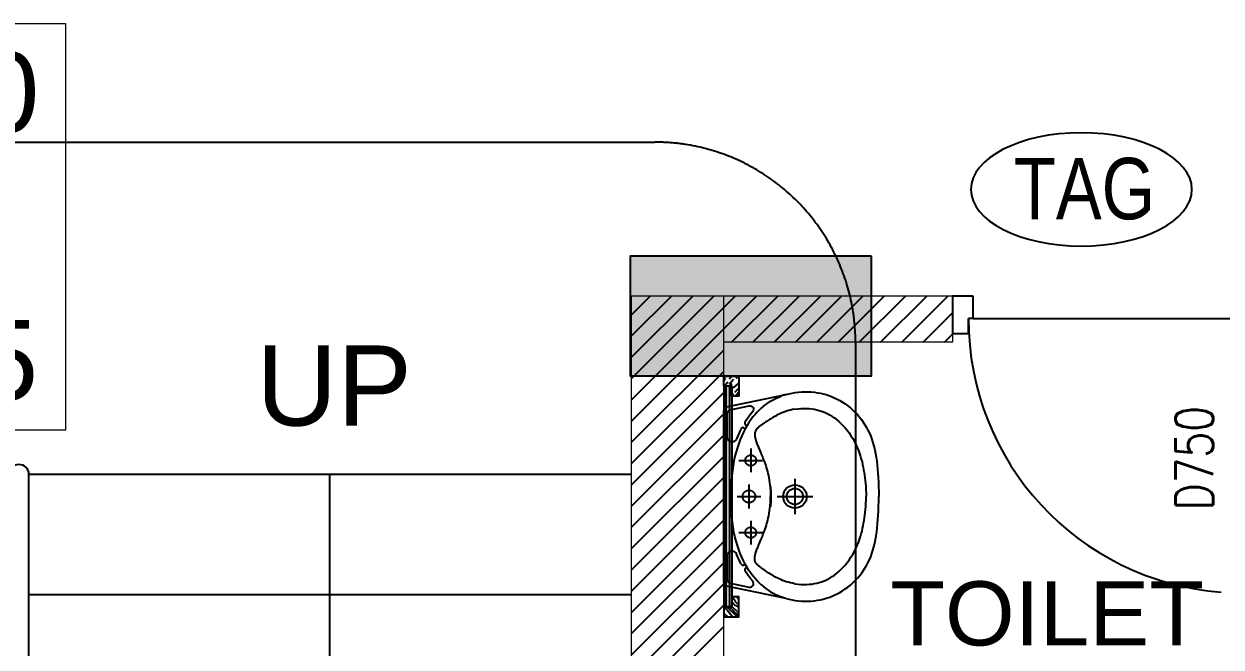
# Model space of a CAD drawing. Header units: millimetres. Extents: x 1277257 to 1543892, y 206696 to 309376.
# Drawn here: x 1297930 to 1300914, y 292301 to 293855 of the extents above; entities that cross this region are included whole.
import ezdxf
from ezdxf.enums import TextEntityAlignment as Align

# ---------------------------------------------------------------- set-up
doc = ezdxf.new("R2010")
doc.units = ezdxf.units.MM
doc.header["$LTSCALE"] = 500
doc.header["$MEASUREMENT"] = 0
doc.linetypes.add('CENTER', pattern=[2, 1.25, -0.25, 0.25, -0.25])
doc.linetypes.add('HIDDEN', pattern=[0.375, 0.25, -0.125])
doc.layers.get('Defpoints').update_dxf_attribs({"lineweight": 0})
for name, color, linetype, true_color in [('A-TAG', 7, 'Continuous', 0xef00ef), ('RAILING', 7, 'Continuous', 0xadadad), ('STAIR', 7, 'Continuous', 0x3f4f7f)]:
    doc.layers.add(name, color=color, linetype=linetype, true_color=true_color)
for name, color, linetype in [('AHC-A-FURNITURE', 2, 'Continuous'), ('DOOR', 8, 'Continuous'), ('FIXTURE', 251, 'Continuous'), ('TEXT-RM NAME', 6, 'Continuous'), ('TOWER AREA COLUMN.', 6, 'Continuous')]:
    doc.layers.add(name, color=color, linetype=linetype)
for name, color, linetype, lineweight in [('TEXT-COMMON AREA', 7, 'Continuous', 20), ('TOWER COL HATCH', 253, 'Continuous', 20), ('Wall', 2, 'Continuous', 15)]:
    doc.layers.add(name, color=color, linetype=linetype, lineweight=lineweight)
doc.styles.add('ARIAL', font='arial.ttf')
doc.styles.add('simplex', font='simplex.shx')
doc.styles.get("Standard").update_dxf_attribs({"font": 'arial.ttf'})

msp = doc.modelspace()

# ---------------------------------------------------------------- hatches: boundary and pattern name
at = {"layer": 'FIXTURE', "ltscale": 0.1}
h = msp.add_hatch(dxfattribs=at)
h.set_pattern_fill('WOOD8', color=250, scale=100, angle=225, style=0, pattern_type=2)
h.set_pattern_definition([(34.6952, (973022.56, 630158.806), (494.97445242, 353.55382089), [11.1803, -1106.8536]), (45, (973031.75, 630165.17), (-2e-14, 141.421356), [11, -89]), (63.4349, (973039.53, 630172.948), (70.7108218, 212.1319522), [9.4868, -306.7409]), (217.875, (973043.773, 630181.433), (565.68533032, 424.26421706), [8.0623, -798.1635]), (219.8056, (973037.409, 630176.483), (777.81716902, 636.39648811), [11.0454, -1093.4907]), (239.0362, (973028.924, 630169.412), (-141.4215322, -282.8426137), [12.3693, -399.9412]), (54.4623, (973028.217, 630164.463), (282.84289876, 424.26399184), [6.0828, -602.1935]), (38.6598, (973031.752, 630169.412), (-636.39617248, -494.97459294), [9.0554, -896.4831]), (230.7106, (973038.824, 630175.069), (-565.68529122, -707.10683338), [10.0499, -994.9377]), (213.6901, (973032.46, 630167.29), (353.55327635, 212.132255), [5.099, -504.8029]), (39.8056, (973016.903, 630151.735), (-777.81716902, -636.39648811), [11.0454, -1093.4907]), (33.6901, (973025.389, 630158.806), (-353.55327635, -212.132255), [10.198, -499.7039]), (45, (973033.87, 630164.46), (-2e-14, 141.421356), [12, -88]), (65.556, (973042.359, 630172.948), (212.13244788, 494.97459416), [8.544, -845.8564]), (48.8141, (973045.8946, 630180.726), (919.23833595, 1060.66055824), [15.0333, -1488.2963]), (39.8056, (973055.794, 630192.04), (-777.81716902, -636.39648811), [11.0454, -1093.4907]), (45, (973064.28, 630199.11), (-2e-14, 141.421356), [11, -89]), (50.1944, (973001.347, 630136.178), (636.39648811, 777.81716902), [11.0454, -1093.4907]), (39.8056, (973008.418, 630144.6635), (-777.81716902, -636.39648811), [11.0454, -1093.4907]), (45, (972999.93, 630137.59), (-2e-14, 141.421356), [6, -94]), (50.1944, (973004.175, 630141.835), (636.39648811, 777.81716902), [11.0454, -1093.4907]), (45, (973011.25, 630150.32), (-2e-14, 141.421356), [10, -90]), (55.3048, (973018.3175, 630157.3915), (-353.55382089, -494.97445242), [11.1803, -1106.8536]), (50.1944, (973024.681, 630166.584), (636.39648811, 777.81716902), [11.0454, -1093.4907]), (39.8056, (973031.7525, 630175.069), (-777.81716902, -636.39648811), [11.0454, -1093.4907]), (39.8056, (973040.238, 630182.14), (-777.81716902, -636.39648811), [11.0454, -1093.4907]), (36.8699, (973048.723, 630189.211), (-494.97468547, -353.55342034), [14.1421, -692.9646]), (45, (973060.04, 630197.7), (-2e-14, 141.421356), [15, -85]), (32.4712, (973099.635, 630152.442), (424.2640633, 282.8427632), [9.2195, -912.7349]), (39.2894, (973107.413, 630157.391), (-707.10683338, -565.68529122), [10.0499, -994.9377]), (53.1301, (973099.635, 630152.442), (353.55342034, 494.97468547), [7.0711, -700.0357]), (54.4623, (973103.877, 630158.099), (282.84289876, 424.26399184), [12.1655, -596.1107]), (45, (973040.24, 630097.29), (-2e-14, 141.421356), [12, -88]), (35.5377, (973048.723, 630105.773), (-424.26399184, -282.84289876), [6.0828, -602.1935]), (246.8014, (973053.673, 630109.308), (141.4213819, 282.84272545), [5.3852, -533.1313]), (237.9946, (973051.5515, 630104.3584), (494.97497241, 777.8173423), [13.3417, -1320.8247]), (37.875, (973107.413, 630160.22), (-565.68533032, -424.26421706), [8.0623, -798.1635]), (52.125, (973107.413, 630160.22), (424.26421706, 565.68533032), [8.0623, -798.1635]), (45, (973041.65, 630095.87), (-2e-14, 141.421356), [8, -92]), (239.0362, (973047.31, 630101.53), (-141.4215322, -282.8426137), [8.2462, -404.0644]), (41.6335, (973055.087, 630113.551), (-1202.0822553, -1060.65934861), [17.0294, -1685.9093]), (42.7094, (973067.815, 630124.8645), (-1767.7666618, -1626.345906163), [25.02, -2476.9792]), (48.1798, (973086.1997, 630141.835), (1131.37151885, 1272.79160828), [18.0278, -1784.7479]), (54.4623, (973098.22, 630155.27), (282.84289876, 424.26399184), [18.2483, -590.028]), (55.3048, (973046.602, 630090.923), (-353.55382089, -494.97445242), [11.1803, -1106.8536]), (60.9454, (973052.966, 630100.116), (-212.13205114, -353.55339172), [14.5602, -713.4508]), (45, (973060.04, 630112.84), (-2e-14, 141.421356), [13, -87]), (36.8699, (973069.229, 630122.036), (-494.97468547, -353.55342034), [14.1421, -692.9646]), (48.5763, (973080.543, 630130.5214), (989.95019631, 1131.37023978), [16.0312, -1587.0907]), (36.2538, (973091.1495, 630142.542), (565.6856748, 424.26372501), [13.1529, -1302.1417]), (30.9638, (973101.756, 630150.32), (-282.8426137, -141.4215322), [12.3693, -399.9412]), (45, (973112.36, 630156.68), (-2e-14, 141.421356), [7, -93]), (219.8056, (973055.087, 630113.551), (777.81716902, 636.39648811), [22.0907, -1082.4454]), (40.2364, (973035.288, 630102.237), (-848.52760561, -707.10744683), [24.0832, -1180.0763]), (45, (973053.67, 630117.79), (-2e-14, 141.421356), [23, -77]), (49.0856, (973069.936, 630134.057), (848.52842144, 989.94923071), [28.0713, -1375.4955]), (45, (973088.32, 630155.27), (-2e-14, 141.421356), [25, -75]), (52.125, (973050.137, 630087.388), (424.26421706, 565.68533032), [24.1868, -782.039]), (51.3402, (973064.987, 630106.48), (494.97459294, 636.39617248), [18.1108, -887.4277]), (42.5104, (973076.3002, 630120.622), (-1626.346823204, -1484.922940436), [23.0217, -2279.1512]), (38.4802, (973093.2708, 630136.1783), (-2050.609617083, -1626.345615512), [35.2278, -3487.5552]), (48.0128, (973004.1753, 630133.35), (1202.081238585, 1343.50317534), [19.0263, -1883.6035]), (36.8699, (973016.903, 630147.492), (-494.97468547, -353.55342034), [21.2132, -685.8936]), (42.6141, (973033.874, 630160.22), (-1697.055093586, -1555.63617396), [24.0208, -2378.0616]), (55.6197, (973051.5515, 630176.4833), (-636.395418695, -919.239274295), [16.2788, -1611.6032]), (45, (973060.74, 630189.92), (-2e-14, 141.421356), [20, -80]), (41.8202, (972995.69, 630141.835), (-1272.79160828, -1131.37151885), [18.0278, -1784.7479]), (51.009, (973009.125, 630153.856), (-636.396133716, -777.81739343), [19.105, -1891.3923]), (51.7098, (973021.146, 630168.705), (-565.68592816, -707.10641908), [17.1172, -1694.607]), (39.2894, (973031.752, 630182.14), (-707.10683338, -565.68529122), [20.0998, -984.8878]), (32.9052, (973047.309, 630194.868), (-777.81783655, -494.97417182), [14.3178, -1417.4643]), (54.4623, (973059.33, 630202.646), (282.84289876, 424.26399184), [12.1655, -596.1107]), (48.8141, (973009.125, 630128.4), (919.23833595, 1060.66055824), [15.0333, -1488.2963]), (32.1957, (973019.0246, 630139.714), (-1131.371220038, -707.10610655), [22.561, -2233.5418]), (45, (973038.12, 630151.73), (-2e-14, 141.421356), [25, -75]), (50.4403, (973055.794, 630169.4123), (-707.107271987, -848.527690776), [21.095, -2088.4073]), (51.7098, (973069.229, 630185.676), (-565.68592816, -707.10641908), [17.1172, -1694.607]), (45, (972990.74, 630146.78), (-2e-14, 141.421356), [17, -83]), (53.1301, (973002.761, 630158.806), (353.55342034, 494.97468547), [28.2843, -678.8225]), (42.6141, (973019.7317, 630181.433), (-1697.055093586, -1555.63617396), [24.0208, -2378.0616]), (39.4725, (973037.4093, 630197.6965), (1626.344684495, 1343.504039648), [31.1448, -3083.3375]), (51.8428, (973055.087, 630082.438), (-1060.659561374, -1343.503404926), [25.1794, -2492.7563]), (45, (973070.64, 630102.24), (-2e-14, 141.421356), [28, -72]), (41.3478, (973090.4424, 630122.0361), (-2333.451546411, -2050.610630195), [47.0956, -4662.4691]), (45, (973030.34, 630107.19), (-2e-14, 141.421356), [24, -76]), (49.7636, (973047.309, 630124.1574), (707.10744683, 848.52760561), [24.0832, -1180.0763]), (43.1524, (973062.8652, 630142.5422), (-2192.030654271, -2050.610098511), [31.0161, -3070.5964]), (42.2737, (973085.4926, 630163.7554), (-1484.92397976, -1343.5031867), [21.0238, -2081.3558]), (39.8056, (973019.025, 630118.501), (-777.81716902, -636.39648811), [22.0907, -1082.4454]), (45, (973036, 630132.64), (-2e-14, 141.421356), [32, -68]), (46.9092, (973058.6226, 630155.27), (1979.897204742, 2121.321989185), [30.0167, -2971.6495]), (48.5763, (973079.1286, 630177.1904), (989.95019631, 1131.37023978), [16.0312, -1587.0907])])
h.paths.add_polyline_path([(1299674.1, 292976.4), (1299674.1, 292951.4), (1299694.1, 292951.4), (1299694.1, 292926.4), (1299711.8, 292926.4), (1299711.8, 292976.4)])
msp.add_hatch(color=248, dxfattribs=at).paths.add_polyline_path([(1299679.8, 292401.4), (1299688.7, 292401.4), (1299688.7, 292951.4), (1299679.8, 292951.4)])
h = msp.add_hatch(dxfattribs=at)
h.set_pattern_fill('WOOD8', color=250, scale=100, angle=225, style=0, pattern_type=2)
h.set_pattern_definition([(325.3048, (973022.56, 690962.7205), (494.97445242, -353.55382089), [11.1803, -1106.8536]), (315, (973031.75, 690956.36), (5e-14, -141.421356), [11, -89]), (296.5651, (973039.53, 690948.578), (70.7108218, -212.1319522), [9.4868, -306.7409]), (142.125, (973043.773, 690940.093), (565.68533032, -424.26421706), [8.0623, -798.1635]), (140.1944, (973037.409, 690945.043), (777.81716902, -636.39648811), [11.0454, -1093.4907]), (120.9638, (973028.924, 690952.114), (-141.4215322, 282.8426137), [12.3693, -399.9412]), (305.5377, (973028.217, 690957.064), (282.84289876, -424.26399184), [6.0828, -602.1935]), (321.3402, (973031.752, 690952.114), (-636.39617248, 494.97459294), [9.0554, -896.4831]), (129.2894, (973038.824, 690946.457), (-565.68529122, 707.10683338), [10.0499, -994.9377]), (146.3099, (973032.46, 690954.235), (353.55327635, -212.132255), [5.099, -504.8029]), (320.1944, (973016.903, 690969.7915), (-777.81716902, 636.39648811), [11.0454, -1093.4907]), (326.3099, (973025.389, 690962.72), (-353.55327635, 212.132255), [10.198, -499.7039]), (315, (973033.87, 690957.06), (5e-14, -141.421356), [12, -88]), (294.444, (973042.359, 690948.578), (212.13244788, -494.97459416), [8.544, -845.8564]), (311.1859, (973045.8946, 690940.8), (919.238335945, -1060.66055824), [15.0333, -1488.2963]), (320.1944, (973055.794, 690929.486), (-777.81716902, 636.39648811), [11.0454, -1093.4907]), (315, (973064.28, 690922.42), (5e-14, -141.421356), [11, -89]), (309.8056, (973001.347, 690985.348), (636.39648811, -777.81716902), [11.0454, -1093.4907]), (320.1944, (973008.418, 690976.863), (-777.81716902, 636.39648811), [11.0454, -1093.4907]), (315, (972999.93, 690983.93), (5e-14, -141.421356), [6, -94]), (309.8056, (973004.175, 690979.691), (636.39648811, -777.81716902), [11.0454, -1093.4907]), (315, (973011.25, 690971.21), (5e-14, -141.421356), [10, -90]), (304.6952, (973018.3175, 690964.135), (-353.55382089, 494.97445242), [11.1803, -1106.8536]), (309.8056, (973024.681, 690954.942), (636.39648811, -777.81716902), [11.0454, -1093.4907]), (320.1944, (973031.7525, 690946.457), (-777.81716902, 636.39648811), [11.0454, -1093.4907]), (320.1944, (973040.238, 690939.386), (-777.81716902, 636.39648811), [11.0454, -1093.4907]), (323.1301, (973048.723, 690932.315), (-494.97468547, 353.55342034), [14.1421, -692.9646]), (315, (973060.04, 690923.83), (5e-14, -141.421356), [15, -85]), (327.5288, (973099.635, 690969.084), (424.2640633, -282.8427632), [9.2195, -912.7349]), (320.7106, (973107.413, 690964.135), (-707.10683338, 565.68529122), [10.0499, -994.9377]), (306.8699, (973099.635, 690969.084), (353.55342034, -494.97468547), [7.0711, -700.0357]), (305.5377, (973103.877, 690963.428), (282.84289876, -424.26399184), [12.1655, -596.1107]), (315, (973040.24, 691024.24), (5e-14, -141.421356), [12, -88]), (324.4623, (973048.723, 691015.753), (-424.26399184, 282.84289876), [6.0828, -602.1935]), (113.1986, (973053.673, 691012.218), (141.4213819, -282.84272545), [5.3852, -533.1313]), (122.0054, (973051.5515, 691017.168), (494.97497241, -777.8173423), [13.3417, -1320.8247]), (322.125, (973107.413, 690961.306), (-565.68533032, 424.26421706), [8.0623, -798.1635]), (307.875, (973107.413, 690961.306), (424.26421706, -565.68533032), [8.0623, -798.1635]), (315, (973041.65, 691025.65), (5e-14, -141.421356), [8, -92]), (120.9638, (973047.31, 691019.996), (-141.4215322, 282.8426137), [8.2462, -404.0644]), (318.3665, (973055.087, 691007.9753), (-1202.0822553, 1060.65934861), [17.0294, -1685.9093]), (317.2906, (973067.815, 690996.6616), (-1767.7666618, 1626.345906163), [25.02, -2476.9792]), (311.8202, (973086.1997, 690979.691), (1131.37151885, -1272.79160828), [18.0278, -1784.7479]), (305.5377, (973098.22, 690966.256), (282.84289876, -424.26399184), [18.2483, -590.028]), (304.6952, (973046.602, 691030.603), (-353.55382089, 494.97445242), [11.1803, -1106.8536]), (299.0546, (973052.966, 691021.41), (-212.13205114, 353.55339172), [14.5602, -713.4508]), (315, (973060.04, 691008.68), (5e-14, -141.421356), [13, -87]), (323.1301, (973069.229, 690999.49), (-494.97468547, 353.55342034), [14.1421, -692.9646]), (311.4237, (973080.543, 690991.005), (989.95019631, -1131.37023978), [16.0312, -1587.0907]), (323.7462, (973091.1495, 690978.984), (565.6856748, -424.26372501), [13.1529, -1302.1417]), (329.0362, (973101.756, 690971.206), (-282.8426137, 141.4215322), [12.3693, -399.9412]), (315, (973112.36, 690964.84), (5e-14, -141.421356), [7, -93]), (140.1944, (973055.087, 691007.975), (777.81716902, -636.39648811), [22.0907, -1082.4454]), (319.7636, (973035.288, 691019.289), (-848.52760561, 707.10744683), [24.0832, -1180.0763]), (315, (973053.67, 691003.73), (5e-14, -141.421356), [23, -77]), (310.9144, (973069.936, 690987.469), (848.52842144, -989.94923071), [28.0713, -1375.4955]), (315, (973088.32, 690966.26), (5e-14, -141.421356), [25, -75]), (307.875, (973050.137, 691034.138), (424.26421706, -565.68533032), [24.1868, -782.039]), (308.6598, (973064.987, 691015.046), (494.97459294, -636.39617248), [18.1108, -887.4277]), (317.4896, (973076.3002, 691000.9042), (-1626.346823204, 1484.922940436), [23.0217, -2279.1512]), (321.5198, (973093.2708, 690985.348), (-2050.609617083, 1626.345615512), [35.2278, -3487.5552]), (311.9872, (973004.1753, 690988.1763), (1202.081238585, -1343.50317534), [19.0263, -1883.6035]), (323.1301, (973016.903, 690974.034), (-494.97468547, 353.55342034), [21.2132, -685.8936]), (317.3859, (973033.874, 690961.3062), (-1697.055093586, 1555.63617396), [24.0208, -2378.0616]), (304.3803, (973051.5515, 690945.043), (-636.395418695, 919.239274295), [16.2788, -1611.6032]), (315, (973060.74, 690931.61), (5e-14, -141.421356), [20, -80]), (318.1798, (972995.69, 690979.691), (-1272.79160828, 1131.37151885), [18.0278, -1784.7479]), (308.991, (973009.125, 690967.67), (-636.396133716, 777.81739343), [19.105, -1891.3923]), (308.2902, (973021.146, 690952.821), (-565.68592816, 707.10641908), [17.1172, -1694.607]), (320.7106, (973031.752, 690939.386), (-707.10683338, 565.68529122), [20.0998, -984.8878]), (327.0948, (973047.309, 690926.658), (-777.81783655, 494.97417182), [14.3178, -1417.4643]), (305.5377, (973059.33, 690918.88), (282.84289876, -424.26399184), [12.1655, -596.1107]), (311.1859, (973009.125, 690993.126), (919.238335945, -1060.66055824), [15.0333, -1488.2963]), (327.8043, (973019.0246, 690981.8123), (-1131.371220038, 707.10610655), [22.561, -2233.5418]), (315, (973038.12, 690969.79), (5e-14, -141.421356), [25, -75]), (309.5597, (973055.794, 690952.114), (-707.107271987, 848.527690776), [21.095, -2088.4073]), (308.2902, (973069.229, 690935.8504), (-565.68592816, 707.10641908), [17.1172, -1694.607]), (315, (972990.74, 690974.74), (5e-14, -141.421356), [17, -83]), (306.8699, (973002.761, 690962.72), (353.55342034, -494.97468547), [28.2843, -678.8225]), (317.3859, (973019.7317, 690940.093), (-1697.055093586, 1555.63617396), [24.0208, -2378.0616]), (320.5275, (973037.4093, 690923.8296), (1626.344684495, -1343.504039648), [31.1448, -3083.3375]), (308.1572, (973055.087, 691039.088), (-1060.659561374, 1343.503404926), [25.1794, -2492.7563]), (315, (973070.64, 691019.29), (5e-14, -141.421356), [28, -72]), (318.6522, (973090.4424, 690999.49), (-2333.451546411, 2050.610630195), [47.0956, -4662.4691]), (315, (973030.34, 691014.34), (5e-14, -141.421356), [24, -76]), (310.2364, (973047.309, 690997.369), (707.10744683, -848.52760561), [24.0832, -1180.0763]), (316.8476, (973062.8652, 690978.984), (-2192.030654271, 2050.610098511), [31.0161, -3070.5964]), (317.7263, (973085.4926, 690957.7707), (-1484.92397976, 1343.5031867), [21.0238, -2081.3558]), (320.1944, (973019.025, 691003.026), (-777.81716902, 636.39648811), [22.0907, -1082.4454]), (315, (973036, 690988.88), (5e-14, -141.421356), [32, -68]), (313.0908, (973058.6226, 690966.256), (1979.897204742, -2121.321989185), [30.0167, -2971.6495]), (311.4237, (973079.1286, 690944.3357), (989.95019631, -1131.37023978), [16.0312, -1587.0907])])
h.paths.add_polyline_path([(1299674.1, 292401.2), (1299674.1, 292376.4), (1299711.8, 292376.4), (1299711.8, 292426.2), (1299694.1, 292426.2), (1299694.1, 292401.2)])
at = {"layer": 'TOWER COL HATCH'}
h = msp.add_hatch(color=253, dxfattribs=at)
h.dxf.hatch_style = 1
h.paths.add_polyline_path([(1300042.1, 293276.4), (1300042.1, 292976.4), (1299442.1, 292976.4), (1299442.1, 293276.4)])

# ---------------------------------------------------------------- linework, layer by layer
at = {"linetype": 'Continuous', "extrusion": (0, 0, -1)}
msp.add_ellipse((1300565.7, 293442.3), major_axis=(275.7, 0), ratio=0.512885, dxfattribs=at)
at = {"layer": 'A-TAG', "linetype": 'HIDDEN', "ltscale": 100}
for p, q in [((1295514.9, 293560.2), (1299502.6, 293560.2)), ((1300002.6, 293060.2), (1300002.6, 289348.8))]:
    msp.add_line(p, q, dxfattribs=at)
msp.add_arc((1299502.6, 293060.2), 500, 0, 90, dxfattribs=at)
at = {"layer": 'AHC-A-FURNITURE', "color": 1, "linetype": 'Continuous', "ltscale": 50, "true_color": 0xff0000}
for p, q in [((1299444.1, 293129.8), (1299490.7, 293176.4)), ((1299444.1, 293076.7), (1299543.7, 293176.4)), ((1299444.1, 293023.7), (1299596.8, 293176.4)), ((1299444.1, 292970.7), (1299649.8, 293176.4)), ((1299444.1, 292917.6), (1299674.1, 293147.6)), ((1299444.1, 292864.6), (1299674.1, 293094.6)), ((1299444.1, 292811.6), (1299674.1, 293041.6)), ((1299444.1, 292758.5), (1299674.1, 292988.5)), ((1299444.1, 292705.5), (1299674.1, 292935.5)), ((1299444.1, 292652.5), (1299674.1, 292882.5)), ((1299444.1, 292599.5), (1299674.1, 292829.5)), ((1299444.1, 292546.4), (1299674.1, 292776.4)), ((1299444.1, 292493.4), (1299674.1, 292723.4)), ((1299444.1, 292440.4), (1299674.1, 292670.4)), ((1299444.1, 292387.3), (1299674.1, 292617.3)), ((1299444.1, 292334.3), (1299674.1, 292564.3)), ((1299444.1, 292281.3), (1299674.1, 292511.3)), ((1299444.1, 292228.2), (1299674.1, 292458.2)), ((1299444.1, 292175.2), (1299674.1, 292405.2)), ((1299444.1, 292122.2), (1299674.1, 292352.2))]:
    msp.add_line(p, q, dxfattribs=at)
at = {"layer": 'AHC-A-FURNITURE', "color": 5, "linetype": 'Continuous', "ltscale": 50, "true_color": 0x0000ff}
for p, q in [((1299674.1, 293147.6), (1299702.8, 293176.4)), ((1299674.1, 293094.6), (1299755.9, 293176.4)), ((1299693.9, 293061.4), (1299808.9, 293176.4)), ((1299746.9, 293061.4), (1299861.9, 293176.4)), ((1299800, 293061.4), (1299915, 293176.4)), ((1299853, 293061.4), (1299968, 293176.4)), ((1299906, 293061.4), (1300021, 293176.4)), ((1299959.1, 293061.4), (1300074.1, 293176.4)), ((1300012.1, 293061.4), (1300127.1, 293176.4)), ((1300065.1, 293061.4), (1300180.1, 293176.4)), ((1300118.2, 293061.4), (1300233.2, 293176.4)), ((1300171.2, 293061.4), (1300244.1, 293134.3)), ((1300224.2, 293061.4), (1300244.1, 293081.3))]:
    msp.add_line(p, q, dxfattribs=at)
at = {"layer": 'DOOR', "ltscale": 100}
for p, q in [((1300244.1, 293176.4), (1300244.1, 293082.7)), ((1300295.6, 293176.4), (1300244.1, 293176.4)), ((1300295.6, 293120.2), (1300295.6, 293176.4)), ((1300284.4, 293082.7), (1300284.4, 293120.2)), ((1300295.6, 293120.2), (1300284.4, 293120.2)), ((1300295.6, 293120.2), (1300942.5, 293120.2)), ((1300244.1, 293082.7), (1300284.4, 293082.7))]:
    msp.add_line(p, q, dxfattribs=at)
at = {"layer": 'DOOR', "linetype": 'Continuous'}
msp.add_arc((1300966.8, 293118.3), 682.4, 179.8408, 265.5617, dxfattribs=at)
at = {"layer": 'FIXTURE', "ltscale": 0.1}
for p, q in [((1299674.1, 292951.4), (1299674.1, 292401.4)), ((1299694.1, 292951.4), (1299674.1, 292951.4)), ((1299694.1, 292951.4), (1299674.1, 292951.4)), ((1299679.8, 292951.4), (1299679.8, 292401.4)), ((1299688.7, 292951.4), (1299688.7, 292401.4)), ((1299694.1, 292951.4), (1299694.1, 292401.4))]:
    msp.add_line(p, q, dxfattribs=at)
at = {"layer": 'FIXTURE'}
for p, q in [((1299681.2, 292900), (1299829.8, 292930.9)), ((1299797.1, 292917.6), (1299803.3, 292920.8)), ((1299803.3, 292920.8), (1299809.6, 292923.7)), ((1299809.6, 292923.7), (1299816.4, 292926.5)), ((1299823, 292928.9), (1299816.4, 292926.5)), ((1299829.8, 292930.9), (1299823, 292928.9)), ((1299674.1, 292461.7), (1299674.1, 292891.2)), ((1299762.8, 292892.1), (1299757.4, 292886.7)), ((1299768.2, 292897.2), (1299762.8, 292892.1)), ((1299768.1, 292897.1), (1299773.8, 292901.9)), ((1299773.6, 292901.8), (1299779.2, 292906.1)), ((1299779.2, 292906.1), (1299785, 292910.2)), ((1299779.2, 292906.1), (1299779.2, 292906.1)), ((1299779.5, 292906.3), (1299779.5, 292906.3)), ((1299729.7, 292866), (1299727, 292861.6)), ((1299737.1, 292860.9), (1299732.3, 292853.2)), ((1299757.6, 292886.8), (1299752.2, 292880.9)), ((1299710.8, 292831.4), (1299706.8, 292821.6)), ((1299715.2, 292840.7), (1299710.8, 292831.4)), ((1299717.8, 292845.6), (1299715.2, 292840.7)), ((1299723.7, 292847.6), (1299728, 292845.6)), ((1299728.8, 292855.1), (1299732.4, 292853.4)), ((1299697.5, 292813.6), (1299692, 292813.6)), ((1299706.8, 292821.6), (1299705.9, 292819.4)), ((1299760.9, 292798.6), (1299763.2, 292793)), ((1299702.2, 292776.6), (1299699.7, 292765)), ((1299705, 292787.8), (1299702.2, 292776.6)), ((1299697.6, 292752.9), (1299695.8, 292740.2)), ((1299699.7, 292765), (1299697.6, 292752.9)), ((1299791.5, 292695.7), (1299790.9, 292695.7)), ((1299791.5, 292695.7), (1299791.4, 292696.4)), ((1299791.5, 292657.1), (1299790.9, 292657.1)), ((1299792.3, 292676.4), (1299792.3, 292678.5)), ((1299792.3, 292674.3), (1299792.3, 292676.4)), ((1299697.6, 292599.9), (1299695.8, 292612.6)), ((1299699.7, 292587.8), (1299697.6, 292599.9)), ((1299702.2, 292576.2), (1299699.7, 292587.8)), ((1299705, 292565), (1299702.2, 292576.2)), ((1299697.5, 292539.3), (1299692, 292539.3)), ((1299706.8, 292531.2), (1299705.9, 292533.4)), ((1299710.8, 292521.5), (1299706.8, 292531.2)), ((1299715.2, 292512.2), (1299710.8, 292521.5)), ((1299717.8, 292507.2), (1299715.2, 292512.2)), ((1299723.7, 292505.2), (1299728, 292507.2)), ((1299729.7, 292486.9), (1299727, 292491.2)), ((1299728.8, 292497.7), (1299732.4, 292499.4)), ((1299737.1, 292492), (1299732.3, 292499.6)), ((1299757.6, 292466), (1299752.2, 292472)), ((1299829.8, 292421.9), (1299681.2, 292452.9)), ((1299762.8, 292460.7), (1299757.4, 292466.1)), ((1299768.2, 292455.6), (1299762.8, 292460.7)), ((1299768.1, 292455.7), (1299773.8, 292450.9)), ((1299773.6, 292451.1), (1299779.2, 292446.7)), ((1299779.2, 292446.7), (1299785, 292442.6)), ((1299779.2, 292446.7), (1299779.2, 292446.7)), ((1299779.5, 292446.5), (1299779.5, 292446.5)), ((1299797.1, 292435.3), (1299803.3, 292432)), ((1299803.3, 292432), (1299809.6, 292429.1)), ((1299809.6, 292429.1), (1299816.4, 292426.3)), ((1299823, 292424), (1299816.4, 292426.3)), ((1299829.8, 292421.9), (1299823, 292424))]:
    msp.add_line(p, q, dxfattribs=at)
at = {"layer": 'FIXTURE', "linetype": 'CENTER', "ltscale": 10}
for p, q in [((1299741.5, 292795.9), (1299741.5, 292736.7)), ((1299711.9, 292766.3), (1299771.1, 292766.3)), ((1299851.6, 292720.8), (1299851.6, 292632)), ((1299737, 292706), (1299737, 292646.8)), ((1299707.4, 292676.4), (1299766.6, 292676.4)), ((1299807.2, 292676.4), (1299896, 292676.4)), ((1299741.5, 292616.1), (1299741.5, 292556.9)), ((1299711.9, 292586.5), (1299771.1, 292586.5))]:
    msp.add_line(p, q, dxfattribs=at)
at = {"layer": 'FIXTURE', "ltscale": 0.1}
for points in [[(1299674.1, 292951.4), (1299674.1, 292976.4), (1299711.8, 292976.4), (1299711.8, 292926.4), (1299694.1, 292926.4), (1299694.1, 292951.4), (1299674.1, 292951.4)], [(1299674.1, 292401.4), (1299674.1, 292376.4), (1299711.8, 292376.4), (1299711.8, 292426.4), (1299694.1, 292426.4), (1299694.1, 292401.4), (1299674.1, 292401.4)]]:
    msp.add_lwpolyline(points, dxfattribs=at)
at = {"layer": 'FIXTURE'}
for points in [[(1299829.8, 292930.9), (1299837.2, 292932.8), (1299844.8, 292934.5), (1299852.6, 292935.7), (1299860.5, 292936.7), (1299868.6, 292937.3), (1299876.6, 292937.6), (1299884.6, 292937.5), (1299892.5, 292937.1), (1299900.2, 292936.3), (1299907.7, 292935.3), (1299915, 292934), (1299922.2, 292932.3), (1299929.2, 292930.4), (1299936.1, 292928.2), (1299942.9, 292925.6), (1299949.8, 292922.7), (1299956.6, 292919.4), (1299963.4, 292915.7), (1299970.2, 292911.6), (1299977, 292907.1), (1299983.6, 292902.3), (1299990, 292897.2), (1299996.2, 292891.8), (1300002, 292886.2), (1300007.5, 292880.5), (1300012.6, 292874.5), (1300017.4, 292868.4), (1300021.9, 292862.1), (1300026.2, 292855.5), (1300030.1, 292848.8), (1300033.8, 292841.7), (1300037.3, 292834.4), (1300040.5, 292826.7), (1300043.4, 292818.7), (1300046.1, 292810.4), (1300048.5, 292801.8), (1300050.6, 292792.9), (1300052.5, 292783.8), (1300054.1, 292774.4), (1300055.6, 292764.8), (1300056.8, 292754.9), (1300057.9, 292744.7), (1300058.7, 292734.2), (1300059.4, 292723.4), (1300060, 292712.2), (1300060.3, 292700.6), (1300060.6, 292688.7), (1300060.6, 292676.4)], [(1299851.6, 292894), (1299845.9, 292893), (1299840.6, 292891.9), (1299835.5, 292890.6), (1299830.7, 292889.2), (1299826.1, 292887.6), (1299821.7, 292886), (1299817.6, 292884.3), (1299813.7, 292882.5), (1299810, 292880.7), (1299806.5, 292878.9), (1299803.1, 292877.1), (1299799.9, 292875.4), (1299796.9, 292873.6), (1299794, 292871.9), (1299791.2, 292870.2), (1299788.5, 292868.6), (1299785.9, 292867), (1299783.4, 292865.4), (1299781.1, 292863.8), (1299778.8, 292862.3), (1299776.6, 292860.8), (1299774.5, 292859.4), (1299772.5, 292857.9), (1299770.5, 292856.5), (1299768.6, 292855.2), (1299766.8, 292853.8), (1299765.1, 292852.5), (1299763.5, 292851.1), (1299761.9, 292849.8), (1299760.4, 292848.6), (1299759, 292847.2), (1299757.6, 292845.9), (1299756.5, 292844.6), (1299755.4, 292843.3), (1299754.4, 292842), (1299753.6, 292840.6), (1299753, 292839.3), (1299752.4, 292837.9), (1299752, 292836.5), (1299751.6, 292835), (1299751.4, 292833.6), (1299751.3, 292832), (1299751.3, 292830.4), (1299751.4, 292828.7), (1299751.6, 292827), (1299751.9, 292825.2), (1299752.3, 292823.3), (1299752.7, 292821.4), (1299753.3, 292819.5), (1299753.9, 292817.4), (1299754.5, 292815.3), (1299755.3, 292813.2), (1299756, 292810.9), (1299756.9, 292808.6), (1299757.8, 292806.2), (1299758.8, 292803.8), (1299759.8, 292801.2), (1299760.9, 292798.6)], [(1299785, 292910.2), (1299790.8, 292913.9), (1299797.1, 292917.6)], [(1299851.6, 292894), (1299859.3, 292895), (1299866.7, 292895.6), (1299873.9, 292895.9), (1299880.9, 292895.8), (1299887.5, 292895.5), (1299894, 292894.8), (1299900.2, 292893.8), (1299906.1, 292892.6), (1299911.9, 292891.1), (1299917.6, 292889.3), (1299923, 292887.3), (1299928.4, 292885), (1299933.8, 292882.4), (1299939.1, 292879.4), (1299944.5, 292876.1), (1299949.9, 292872.4), (1299955.3, 292868.2), (1299960.7, 292863.7), (1299966, 292858.7), (1299971.3, 292853.4), (1299976.5, 292847.6), (1299981.6, 292841.5), (1299986.5, 292834.9), (1299991.2, 292828.1), (1299995.6, 292821), (1299999.8, 292813.6), (1300003.6, 292806.2), (1300007, 292798.7), (1300010.1, 292791.1), (1300012.8, 292783.7), (1300015.1, 292776.4), (1300017.1, 292769.4), (1300018.9, 292762.5), (1300020.4, 292755.8), (1300021.7, 292749.3), (1300022.9, 292742.9), (1300024, 292736.4), (1300025, 292729.9), (1300025.9, 292723.2), (1300026.7, 292716.2), (1300027.5, 292709), (1300028.1, 292701.5), (1300028.7, 292693.5), (1300029, 292685.1), (1300029.2, 292676.4)], [(1299752.5, 292881.2), (1299747.1, 292874.7), (1299742.1, 292868), (1299737.1, 292860.9)], [(1299732.3, 292853.2), (1299727.7, 292845.2), (1299723.3, 292836.7), (1299719.1, 292827.7), (1299715.1, 292818.3), (1299711.5, 292808.6), (1299708.1, 292798.4), (1299705, 292787.8)], [(1299763.2, 292793), (1299765.8, 292787), (1299768.5, 292780.5)], [(1299768.5, 292780.5), (1299769.9, 292777.1), (1299771.3, 292773.5), (1299772.8, 292769.8), (1299774.3, 292765.9), (1299775.8, 292761.9), (1299776.3, 292760.3)], [(1299695.8, 292740.2), (1299694.4, 292727), (1299693.3, 292713.9), (1299692.5, 292701.2), (1299692.1, 292688.7), (1299692, 292676.4)], [(1299776.3, 292760.3), (1299777.3, 292757.7), (1299778.7, 292753.3), (1299779.6, 292750.7)], [(1299779.6, 292750.7), (1299780.2, 292748.8), (1299781.6, 292744), (1299783, 292739.1), (1299784.2, 292733.9), (1299785.5, 292728.5), (1299786.6, 292722.9), (1299787.6, 292717.1), (1299788.5, 292711), (1299789.3, 292704.6), (1299790, 292698), (1299790.5, 292691.1), (1299790.8, 292683.9), (1299790.9, 292676.4)], [(1299790.7, 292701.1), (1299790.7, 292701.1), (1299790.6, 292701.1), (1299790.6, 292700.9), (1299790.6, 292700.7), (1299790.6, 292700.5), (1299790.6, 292700.1), (1299790.6, 292699.7), (1299790.7, 292699.3), (1299790.7, 292698.7)], [(1299791.4, 292696.4), (1299791.4, 292697), (1299791.3, 292697.6), (1299791.3, 292698.1), (1299791.2, 292698.6), (1299791.1, 292699.1), (1299791, 292699.6), (1299791, 292700), (1299790.9, 292700.3), (1299790.9, 292700.6), (1299790.8, 292700.9), (1299790.7, 292701), (1299790.7, 292701.1), (1299790.7, 292701.1)], [(1299790.7, 292698.7), (1299790.8, 292697.6), (1299790.8, 292697), (1299790.9, 292696.4), (1299790.9, 292695.7)], [(1299790.9, 292695.7), (1299791.1, 292693.6), (1299791.2, 292691.4), (1299791.4, 292689.2), (1299791.5, 292687.1), (1299791.6, 292684.9), (1299791.6, 292682.8), (1299791.7, 292680.6), (1299791.7, 292678.5), (1299791.7, 292676.4)], [(1299792.3, 292678.5), (1299792.3, 292680.6), (1299792.2, 292682.7), (1299792.2, 292684.9), (1299792.1, 292687), (1299792, 292689.2), (1299791.8, 292691.3), (1299791.7, 292693.5), (1299791.5, 292695.7)], [(1299695.8, 292612.6), (1299694.4, 292625.9), (1299693.3, 292638.9), (1299692.5, 292651.6), (1299692.1, 292664.1), (1299692, 292676.4)], [(1299779.6, 292602.1), (1299781, 292606.8), (1299782.5, 292611.9), (1299783.8, 292617.2), (1299785.1, 292622.7), (1299786.3, 292628.4), (1299787.4, 292634.4), (1299788.4, 292640.7), (1299789.2, 292647.2), (1299789.9, 292654), (1299790.5, 292661.2), (1299790.8, 292668.7), (1299790.9, 292676.4)], [(1299790.8, 292655.8), (1299790.7, 292654.6), (1299790.7, 292654.1), (1299790.7, 292653.5), (1299790.6, 292653.1), (1299790.6, 292652.7), (1299790.6, 292652.3), (1299790.6, 292652.1), (1299790.6, 292651.9), (1299790.6, 292651.7), (1299790.7, 292651.7), (1299790.7, 292651.7)], [(1299790.7, 292651.7), (1299790.7, 292651.7), (1299790.7, 292651.8), (1299790.8, 292652), (1299790.9, 292652.2), (1299790.9, 292652.5), (1299791, 292652.8), (1299791, 292653.2), (1299791.1, 292653.7), (1299791.2, 292654.2), (1299791.3, 292654.7), (1299791.3, 292655.3), (1299791.4, 292655.8), (1299791.4, 292656.5), (1299791.5, 292657.1)], [(1299790.9, 292657.1), (1299790.9, 292656.4), (1299790.8, 292655.8)], [(1299791.7, 292676.4), (1299791.7, 292674.3), (1299791.7, 292672.2), (1299791.6, 292670.1), (1299791.6, 292667.9), (1299791.5, 292665.8), (1299791.4, 292663.6), (1299791.2, 292661.4), (1299791.1, 292659.3), (1299790.9, 292657.1)], [(1299791.5, 292657.1), (1299791.7, 292659.3), (1299791.8, 292661.5), (1299792, 292663.6), (1299792.1, 292665.8), (1299792.2, 292668), (1299792.2, 292670.1), (1299792.3, 292672.2), (1299792.3, 292674.3)], [(1299829.8, 292421.9), (1299837.2, 292420), (1299844.8, 292418.4), (1299852.6, 292417.1), (1299860.5, 292416.1), (1299868.6, 292415.5), (1299876.6, 292415.2), (1299884.6, 292415.3), (1299892.5, 292415.7), (1299900.2, 292416.5), (1299907.7, 292417.5), (1299915, 292418.9), (1299922.2, 292420.5), (1299929.2, 292422.4), (1299936.1, 292424.7), (1299942.9, 292427.2), (1299949.8, 292430.2), (1299956.6, 292433.4), (1299963.4, 292437.1), (1299970.2, 292441.2), (1299977, 292445.7), (1299983.6, 292450.5), (1299990, 292455.6), (1299996.2, 292461), (1300002, 292466.6), (1300007.5, 292472.4), (1300012.6, 292478.3), (1300017.4, 292484.4), (1300021.9, 292490.8), (1300026.2, 292497.3), (1300030.1, 292504.1), (1300033.8, 292511.1), (1300037.3, 292518.5), (1300040.5, 292526.1), (1300043.4, 292534.1), (1300046.1, 292542.4), (1300048.5, 292551), (1300050.6, 292559.9), (1300052.5, 292569), (1300054.1, 292578.4), (1300055.6, 292588.1), (1300056.8, 292597.9), (1300057.9, 292608.1), (1300058.7, 292618.6), (1300059.4, 292629.4), (1300060, 292640.6), (1300060.3, 292652.2), (1300060.6, 292664.1), (1300060.6, 292676.4)], [(1299851.6, 292458.8), (1299859.3, 292457.8), (1299866.7, 292457.2), (1299873.9, 292456.9), (1299880.9, 292457), (1299887.5, 292457.4), (1299894, 292458), (1299900.2, 292459), (1299906.1, 292460.2), (1299911.9, 292461.7), (1299917.6, 292463.5), (1299923, 292465.5), (1299928.4, 292467.8), (1299933.8, 292470.5), (1299939.1, 292473.4), (1299944.5, 292476.7), (1299949.9, 292480.5), (1299955.3, 292484.6), (1299960.7, 292489.1), (1299966, 292494.1), (1299971.3, 292499.4), (1299976.5, 292505.2), (1299981.6, 292511.4), (1299986.5, 292517.9), (1299991.2, 292524.7), (1299995.6, 292531.8), (1299999.8, 292539.2), (1300003.6, 292546.6), (1300007, 292554.1), (1300010.1, 292561.7), (1300012.8, 292569.2), (1300015.1, 292576.4), (1300017.1, 292583.4), (1300018.9, 292590.3), (1300020.4, 292597), (1300021.7, 292603.5), (1300022.9, 292610), (1300024, 292616.5), (1300025, 292622.9), (1300025.9, 292629.7), (1300026.7, 292636.6), (1300027.5, 292643.8), (1300028.1, 292651.3), (1300028.7, 292659.3), (1300029, 292667.7), (1300029.2, 292676.4)], [(1299767.5, 292569.9), (1299768.9, 292573.3), (1299770.4, 292576.9), (1299771.9, 292580.7), (1299773.4, 292584.6), (1299774.9, 292588.7), (1299776.3, 292592.5)], [(1299776.3, 292592.5), (1299778, 292597.4), (1299779.6, 292602.1)], [(1299732.3, 292499.6), (1299727.7, 292507.6), (1299723.3, 292516.2), (1299719.1, 292525.1), (1299715.1, 292534.5), (1299711.5, 292544.3), (1299708.1, 292554.4), (1299705, 292565)], [(1299851.6, 292458.8), (1299845.7, 292459.9), (1299840.2, 292461), (1299835, 292462.4), (1299830, 292463.9), (1299825.3, 292465.5), (1299820.8, 292467.2), (1299816.6, 292469), (1299812.6, 292470.8), (1299808.8, 292472.7), (1299805.2, 292474.6), (1299801.8, 292476.4), (1299798.6, 292478.2), (1299795.5, 292480), (1299792.5, 292481.8), (1299789.7, 292483.5), (1299786.9, 292485.2), (1299784.3, 292486.9), (1299781.8, 292488.5), (1299779.4, 292490.1), (1299777.1, 292491.6), (1299774.9, 292493.2), (1299772.8, 292494.6), (1299770.8, 292496.1), (1299768.8, 292497.5), (1299767, 292498.9), (1299765.2, 292500.3), (1299763.5, 292501.7), (1299761.8, 292503), (1299760.3, 292504.4), (1299758.8, 292505.7), (1299757.5, 292507.1), (1299756.2, 292508.5), (1299755.2, 292509.8), (1299754.2, 292511.2), (1299753.4, 292512.6), (1299752.8, 292514), (1299752.2, 292515.5), (1299751.8, 292516.9), (1299751.5, 292518.4), (1299751.4, 292520), (1299751.3, 292521.6), (1299751.4, 292523.3), (1299751.5, 292525.1), (1299751.8, 292526.9), (1299752.2, 292528.9), (1299752.6, 292530.8), (1299753.1, 292532.8), (1299753.7, 292534.9), (1299754.4, 292537.1), (1299755.1, 292539.3), (1299756, 292541.6), (1299756.8, 292544), (1299757.8, 292546.5), (1299758.8, 292549.1), (1299759.9, 292551.7), (1299761, 292554.5), (1299767.5, 292569.9)], [(1299752.5, 292471.6), (1299747.1, 292478.2), (1299742.1, 292484.8), (1299737.1, 292492)], [(1299785, 292442.6), (1299790.8, 292438.9), (1299797.1, 292435.3)]]:
    msp.add_lwpolyline(points, dxfattribs=at)
for points in [[(1299683.1, 292822.5), (1299683.1, 292883.8, -0.355211), (1299690.2, 292892.6), (1299737.7, 292902.5, -0.709657), (1299746.4, 292888), (1299740, 292880.2), (1299734.8, 292873.3), (1299729.7, 292866)], [(1299683.1, 292530.3), (1299683.1, 292469, 0.355211), (1299690.2, 292460.2), (1299737.7, 292450.3, 0.709657), (1299746.4, 292464.8), (1299740, 292472.6), (1299734.8, 292479.6), (1299729.7, 292486.9)]]:
    msp.add_lwpolyline(points, format="xyb", dxfattribs=at)
at = {"layer": 'FIXTURE', "linetype": 'HIDDEN', "ltscale": 10}
for centre, radius in [((1299741.5, 292766.3), 13.5), ((1299737, 292676.4), 15.7), ((1299741.5, 292586.5), 13.5)]:
    msp.add_circle(centre, radius, dxfattribs=at)
at = {"layer": 'FIXTURE'}
for radius in [29.2, 20.2]:
    msp.add_circle((1299851.6, 292676.4), radius, dxfattribs=at)
for centre, radius, start, end in [((1299683.1, 292891.2), 8.99, 101.7776, 180), ((1299730.8, 292859.2), 4.49, 147.7458, 244.5088), ((1299721.8, 292843.6), 4.49, 64.5088, 152.5627), ((1299692, 292822.5), 8.99, 180, 270), ((1299697.5, 292822.5), 8.99, 270, 339.4425), ((1299692, 292530.3), 8.99, 90, 180), ((1299697.5, 292530.3), 8.99, 20.5575, 90), ((1299721.8, 292509.3), 4.49, 207.4373, 295.4912), ((1299730.8, 292493.6), 4.49, 115.4912, 212.2542), ((1299683.1, 292461.7), 8.99, 180, 258.2224)]:
    msp.add_arc(centre, radius, start, end, dxfattribs=at)
at = {"layer": 'RAILING'}
msp.add_line((1297942.1, 291231.2), (1297942.1, 292731.2), dxfattribs=at)
msp.add_arc((1297917.1, 292731.2), 25, 0, 180, dxfattribs=at)
at = {"layer": 'STAIR'}
for p, q in [((1299442.1, 292731.2), (1297942.1, 292731.2)), ((1299442.1, 292431.2), (1297942.1, 292431.2))]:
    msp.add_line(p, q, dxfattribs=at)
at = {"layer": 'TEXT-COMMON AREA'}
for p, q in [((1298033.9, 293855.1), (1296889.1, 293855.1)), ((1298033.9, 292842.8), (1298033.9, 293855.1)), ((1296889.1, 292842.8), (1298033.9, 292842.8))]:
    msp.add_line(p, q, dxfattribs=at)
at = {"layer": 'TEXT-RM NAME'}
msp.add_lwpolyline([(1298692.1, 291456.2), (1298692.1, 292731.2)], dxfattribs=at)
at = {"layer": 'TOWER AREA COLUMN.'}
msp.add_lwpolyline([(1300042.1, 293276.4), (1300042.1, 292976.4), (1299442.1, 292976.4), (1299442.1, 293276.4)], close=True, dxfattribs=at)
at = {"layer": 'Wall', "linetype": 'Continuous'}
for p, q in [((1299444.1, 289131.1), (1299444.1, 293176.4)), ((1300244.1, 293176.4), (1299444.1, 293176.4)), ((1299674.1, 288901.2), (1299674.1, 293176.4)), ((1300244.1, 293176.4), (1300244.1, 293061.4)), ((1300244.1, 293061.4), (1299674.1, 293061.4))]:
    msp.add_line(p, q, dxfattribs=at)

# ---------------------------------------------------------------- texts
at = {"width": 0.8}
msp.add_attdef('TAG', text='', height=153.1, dxfattribs=at).set_placement((1300573.5, 293444.3), align=Align.MIDDLE_CENTER)
at = {"layer": 'Defpoints', "ltscale": 100, "style": 'simplex', "width": 0.8}
msp.add_attdef('D750', (1300894.2, 292641.7), 'D750', height=93.75, rotation=90, dxfattribs=at)
at = {"layer": 'TEXT-COMMON AREA'}
for s, p in [('W=1500', (1296919.6, 293585)), ('R=147.5', (1296901.1, 292916.7))]:
    msp.add_text(s, height=200, rotation=360, dxfattribs=at).set_placement(p)
at = {"layer": 'TEXT-RM NAME', "style": 'ARIAL'}
msp.add_text('UP', height=200, dxfattribs=at).set_placement((1298508.8, 292853.1, 0))
at = {"layer": 'TEXT-RM NAME'}
msp.add_text('TOILET', height=160, rotation=360, dxfattribs=at).set_placement((1300089.1, 292304.8))

doc.saveas('drawing.dxf')
